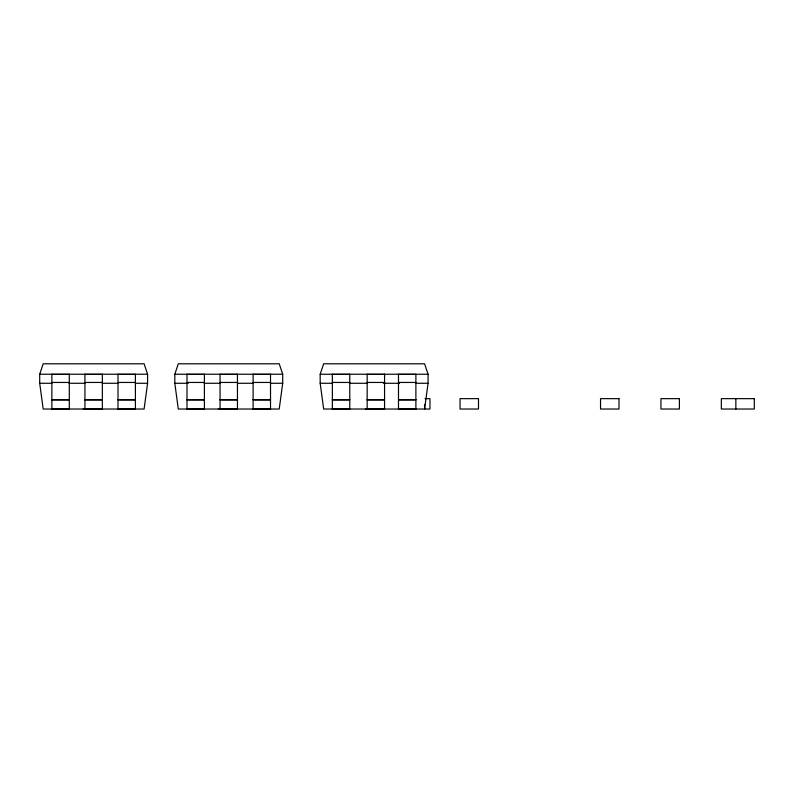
<?xml version="1.0" encoding="UTF-8"?>
<svg xmlns="http://www.w3.org/2000/svg" width="794" height="794" viewBox="0 0 794 794"><rect width="100%" height="100%" fill="white"/><g stroke="black" fill="none" stroke-linecap="round" stroke-linejoin="round"><path stroke-width="1.19" d="M147.585 383.274L144.101 409.029L43.184 409.029L39.7 383.274L39.7 374.232L43.184 363.791L144.101 363.791L147.585 374.232L147.585 383.274L135.357 383.274M282.704 383.274L279.22 409.029L178.293 409.029L174.809 383.274L174.809 374.232L178.293 363.791L279.22 363.791L282.704 374.232L282.704 383.274L270.476 383.274M425.038 398.648L429.961 398.648L429.961 409.029L323.664 409.029L320.181 383.274L320.181 374.232L323.664 363.791L424.592 363.791L428.065 374.232L428.065 383.274L424.592 409.029L424.542 404.414M39.7 374.232L147.585 374.232M174.809 374.232L282.704 374.232M320.181 374.232L428.065 374.232M51.878 374.381L69.286 374.381M84.938 374.381L102.347 374.381M118.008 374.381L135.407 374.381M186.997 374.381L204.395 374.381M220.057 374.381L237.456 374.381M253.117 374.381L270.516 374.381M332.358 374.381L349.767 374.381M367.165 374.381L384.564 374.381M398.489 374.381L415.887 374.381M51.878 382.45L69.286 382.45M84.938 382.45L102.347 382.45M118.008 382.45L135.407 382.45M186.997 382.45L204.395 382.45M220.057 382.45L237.456 382.45M253.117 382.45L270.516 382.45M332.358 382.45L349.767 382.45M367.165 382.45L384.564 382.45M398.489 382.45L415.887 382.45M39.7 383.274L51.928 383.274M69.048 383.274L84.938 383.274M102.347 383.274L118.237 383.274M174.809 383.274L188.267 383.274M204.157 383.274L220.057 383.274M237.456 383.274L253.355 383.274M320.181 383.274L332.587 383.274M349.946 383.274L367.304 383.274M383.423 383.274L399.551 383.274M415.669 383.274L428.065 383.274M51.878 399.63L69.286 399.63M84.938 399.63L102.347 399.63M118.008 399.63L135.407 399.63M186.997 399.63L204.395 399.63M220.057 399.63L237.456 399.63M253.117 399.63L270.516 399.63M332.358 399.63L349.767 399.63M367.165 399.63L384.564 399.63M398.489 399.63L415.887 399.63M51.878 399.978L69.286 399.978M84.938 399.978L102.347 399.978M118.008 399.978L135.407 399.978M186.997 399.978L204.395 399.978M220.057 399.978L237.456 399.978M253.117 399.978L270.516 399.978M332.358 399.978L349.767 399.978M367.165 399.978L384.564 399.978M398.489 399.978L415.887 399.978M51.878 408.88L69.286 408.88M83.201 408.88L102.347 408.88M118.008 408.88L135.407 408.88M186.997 408.88L204.395 408.88M218.32 408.88L237.456 408.88M253.117 408.88L270.516 408.88M332.358 408.88L349.767 408.88M365.429 408.88L384.564 408.88M398.489 408.88L415.887 408.88M735.849 398.648L735.849 409.029M415.887 374.232L415.887 409.029M398.489 374.232L398.489 409.029M384.564 374.232L384.564 409.029M367.165 374.232L367.165 409.029M349.767 374.232L349.767 409.029M332.358 374.232L332.358 409.029M270.516 374.232L270.516 409.029M253.117 374.232L253.117 409.029M237.456 374.232L237.456 409.029M220.057 374.232L220.057 409.029M204.395 374.232L204.395 409.029M186.997 374.232L186.997 409.029M135.407 374.232L135.407 409.029M118.008 374.232L118.008 409.029M102.347 374.232L102.347 409.029M84.938 374.232L84.938 409.029M69.286 374.232L69.286 409.029M51.878 374.232L51.878 409.029M478.494 398.648L460.044 398.648L460.044 409.029L478.494 409.029L478.494 398.648M618.992 398.648L600.542 398.648L600.542 409.029L618.992 409.029L618.992 398.648M679.396 398.648L660.945 398.648L660.945 409.029L679.396 409.029L679.396 398.648M754.3 398.648L721.339 398.648L721.339 409.029L754.3 409.029L754.3 398.648"/></g></svg>
